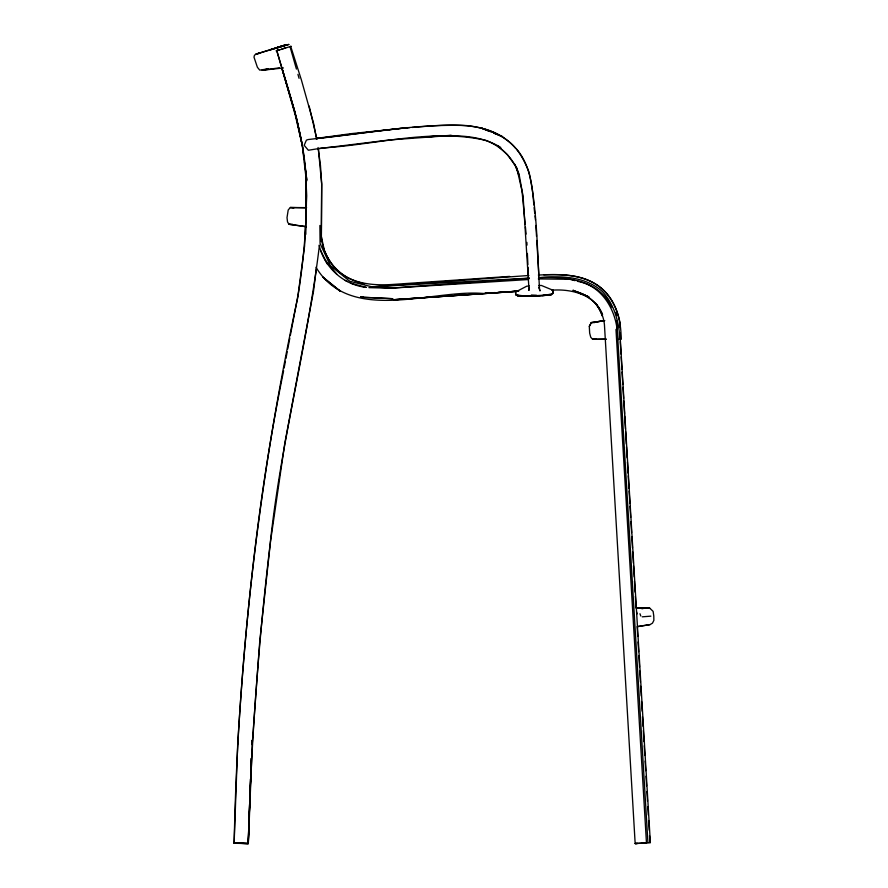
<?xml version="1.0" encoding="UTF-8"?>
<svg xmlns="http://www.w3.org/2000/svg" width="888" height="888" viewBox="0 0 888 888"><rect width="100%" height="100%" fill="white"/><g stroke="black" fill="none" stroke-linecap="round" stroke-linejoin="round"><path stroke-width="1.33" d="M305.838 234.321L306.016 177.711L302.297 145.554L296.592 118.792M321.29 241.603L321.323 236.386L324.375 250.583L329.504 261.793M321.312 241.059L321.711 184.438L318.359 148.629M515.662 291.664L515.628 294.583L517.871 296.026L542.535 295.637L551.159 294.816L552.924 293.284L552.891 290.198L541.38 285.459L538.661 285.503M289.854 46.653L276.745 50.805C288.622 91.175 302.819 131.369 305.883 173.66C307.892 215.418 304.24 257.198 297.58 298.412C258.797 477.422 237.862 660.128 234.155 843.223L248.34 843.5L252.336 742.834L259.773 640.947L270.54 541.303L284.815 443.101L313.486 291.442L316.372 268.398M237.806 741.336L234.121 843.278L248.263 843.556C251.237 743.323 258.23 643.223 270.196 543.645C280.641 443.279 307.348 345.576 319.403 245.51M249.961 795.404L250.549 778.898L249.972 794.05M250.838 770.64L251.282 758.263L250.86 769.274M251.77 744.499L251.915 740.381L251.759 744.51M248.973 821.578L248.174 843.6L234.121 843.078L248.263 843.556L249.772 800.909L249.073 818.825M305.405 225.796L304.573 246.231L298.091 294.738L290.332 335.464M306.116 208.081L306.615 195.826L305.672 170.907L305.983 173.404M553.069 290.187L552.858 293.562C541.347 296.625 527.439 297.014 515.817 294.705L515.562 291.675M237.718 743.933C245.366 618.781 258.408 493.684 283.616 370.751M528.993 289.499L528.86 290.432L529.337 288.012L528.993 289.499L523.043 195.438L516.761 167.854M284.127 368.032L285.425 361.25M285.936 358.53L287.235 351.748M287.745 349.028L289.81 338.173M606.315 339.161L592.629 339.327L590.753 337.262L589.654 333.111L589.31 326.362L591.33 322.599L603.596 320.868M589.31 326.362L591.33 322.599L604.806 320.635M288.944 44.489L270.718 49.628L279.054 46.853L286.014 44.811L256.133 54.068L254.456 55.256L254.001 57.165L257.398 67.288L259.729 70.13L268.154 68.853M637.75 626.473L649.972 624.63L652.458 623.187L653.879 620.357L653.779 615.983L653.113 611.355L649.639 608.069L636.818 608.003M276.368 50.683L277.711 49.972M516.583 291.486L526.684 286.225L529.281 285.914M281.485 49.251L285.98 47.564M278.632 50.105L276.19 50.949L279.365 49.928M288.7 44.4L256.133 54.068L260.484 53.114M291.131 46.243L290.01 46.598L296.426 69.075M542.535 295.637L551.159 294.816M277.045 47.586L286.447 44.666M276.901 50.749L295.327 115.273L302.297 145.554M256.133 54.068L260.65 52.758M268.132 68.853L262.071 70.285L283.461 67.943M641.924 608.78L645.476 607.947L635.952 608.047M637.418 626.684L649.972 624.63M595.97 338.85L592.629 339.327L605.905 339.161M317.205 138.295L351.182 133.644L401.343 128.438M263.436 70.008L279.365 67.843M595.759 321.911L603.385 320.912M315.795 138.65C365.989 133.4 416.106 123.621 466.766 125.585C480.719 127.106 494.572 130.88 505.949 139.416C517.404 147.275 524.186 159.54 529.026 172.239C537.384 210.623 537.14 250.105 539.549 289.133L539.993 290.942L538.816 287.224L539.316 287.99M318.093 148.74L389.599 139.938L451.859 135.398M407.292 127.583L308.047 139.571L306.404 140.149L304.184 145.299L308.336 150.25L322.888 147.907C376.645 144.7 432.156 128.116 485.758 140.36C501.221 146.143 514.729 159.196 518.903 175.28L514.996 164.369M402.697 128.305L409.512 127.661M544.078 295.216L532.423 295.837M642.224 616.827L650.86 616.15M315.984 267.255C350.36 324.542 432.323 289.144 482.917 293.451M485.414 293.262L495.082 292.585M497.99 292.385L507.503 291.708M511.699 291.419L515.795 291.12M412.232 127.45C446.864 124.72 490.087 118.892 515.728 148.34M509.634 276.401L392.474 284.46C371.695 285.836 348.751 283.638 334.066 267.044C327.161 258.275 322.044 247.874 321.367 236.597L321.667 183.35L320.457 165.334L318.048 147.508M393.839 299.778L518.736 291.175L394.294 299.667L516.45 291.397M545.243 295.105L550.738 294.738M575.624 291.597C591.375 295.105 602.919 308.869 604.439 324.753L635.164 843.567L636.974 843.445M528.682 279.52L390.587 288.2L368.886 287.645M538.35 278.91L569.885 279.298L574.98 280.652M635.164 843.567L637.706 843.4M645.854 842.923L635.408 843.556L650.36 842.657L620.268 338.816M426.54 136.808L434.587 136.33M438.617 136.097L450.693 135.387M642.324 843.134L642.979 843.089M528.848 275.491L371.928 286.846L349.783 281.274L330.347 265.601L320.08 243.434L319.891 225.485M538.361 275.047C559.174 274.137 582.017 273.526 599.522 286.702C615.673 298.912 621.323 319.891 621.123 339.316L617.626 339.516C618.337 314.219 604.251 286.114 577.533 281.341M426.506 136.918C451.537 135.176 478.554 133.666 500.788 147.486M551.837 290.198C571.317 288.678 594.838 294.494 602.541 314.541M520.135 295.981L515.817 294.705M517.871 296.026L536.718 295.515L523.776 295.937M538.994 277.644C561.05 275.702 584.848 276.124 602.43 291.553C614.452 304.606 619.036 322.033 619.968 339.383M306.593 207.637L290.354 207.503L288.212 209.979L287.013 217.638L287.523 221.922L289 224.287L305.483 226.484M591.33 322.599L594.716 322.566M292.485 224.276L289 224.287L306.349 226.795M543.8 274.781C562.77 274.103 583.261 274.625 599.123 286.502C610.456 295.094 617.227 308.258 619.824 322.044M639.338 607.914L649.639 608.069M306.171 207.859L290.354 207.503L293.795 208.07M538.972 277.711C566.011 276.712 598.49 279.265 611.688 307.082M366.256 287.346C343.645 285.059 324.042 267.199 319.169 245.121M350.638 283.172L365.956 287.368M355.91 281.318L364.213 283.827M488.644 131.013L481.019 127.928L491.464 132.068M493.717 133.078L502.608 136.674L493.939 133.089M575.602 291.541L582.983 294.527M354.756 280.819C343.279 276.579 333.533 268.121 327.561 257.453L328.649 259.818M345.166 280.419L347.574 281.54M497.813 145.699L507.481 154.745L515.207 165.423M325.408 260.528L336.73 274.037M516.738 149.239C529.759 164.813 532.478 185.392 533.799 204.917M602.475 314.463L595.848 303.374L599.567 309.246L602.341 316.106M320.701 250.671L327.35 264.047M515.972 166.489L519.08 174.192M639.971 613.752L640.781 615.995M290.709 46.376L301.387 79.931L313.553 123.21L316.339 137.929M281.774 67.777L295.349 113.464M281.807 67.899L296.192 116.583M297.935 74.359L299.067 78.322M636.563 611.876L637.073 613.919M309.146 106.027L316.927 139.283M296.47 117.904L297.891 124.52M298.468 127.162L302.442 145.665L304.151 159.152M519.314 175.524L521.933 190.065L525.197 224.464M304.495 161.838L305.006 165.889M305.35 168.587L305.861 172.627M306.371 176.668L306.893 180.719M306.293 175.913L306.76 179.654M534.11 207.659L534.72 213.142M535.02 215.884L535.475 219.991M525.452 227.217L526.107 234.099M620.257 341.603L621.001 354.057M621.167 356.821L621.9 369.286M622.066 372.05L622.81 384.504M622.965 387.279L623.62 398.346M623.787 401.121L624.53 413.575M624.697 416.35L625.43 428.804M625.596 431.568L626.329 444.033M626.495 446.797L627.15 457.875M627.405 462.026L628.06 473.093M628.216 475.868L628.959 488.322M629.126 491.097L629.858 503.552M630.025 506.315L630.68 517.393M630.924 521.545L631.59 532.622M631.834 536.774L632.489 547.841M632.733 551.992L633.388 563.07M633.555 565.845L634.21 576.911M634.454 581.063L635.109 592.141M635.364 596.292L636.019 607.37M637.162 626.739L637.739 636.43M638.061 641.969L638.639 651.659M638.883 655.81L639.549 666.888M639.793 671.039L640.448 682.117M640.692 686.269L641.269 695.959M641.591 701.487L642.168 711.177M642.501 716.716L643.067 726.406M643.323 730.558L643.978 741.635M644.222 745.787L644.799 755.477M645.121 761.016L645.698 770.706M646.031 776.234L646.597 785.924M646.93 791.463L647.507 801.154M647.829 806.693L648.318 814.995M648.651 820.534L649.228 830.225M649.55 835.763L649.961 842.679M616.228 312.199L616.394 314.963M616.716 320.479L647.929 842.801M615.972 329.415L646.464 842.89M535.875 225.452L536.53 236.341M536.785 240.437L538.916 275.846M526.884 242.357L527.017 245.121M527.383 253.435L527.894 264.513M528.016 267.288L528.393 275.591M619.88 322.422L620.09 327.628M620.29 332.834L620.546 339.349M279.121 47.009L276.912 47.941L286.036 44.9L279.121 47.009M529.392 278.255L391.974 288.045L371.928 286.846L529.359 278.133M536.607 295.615L531.213 295.327L536.607 295.615M363.236 297.291L360.561 297.169L392.663 298.69L360.561 297.169L363.203 297.302M581.873 293.884L572.938 290.243L588.999 296.947L581.873 293.884M340.215 291.164L322.932 277.189L340.215 291.164"/></g></svg>
